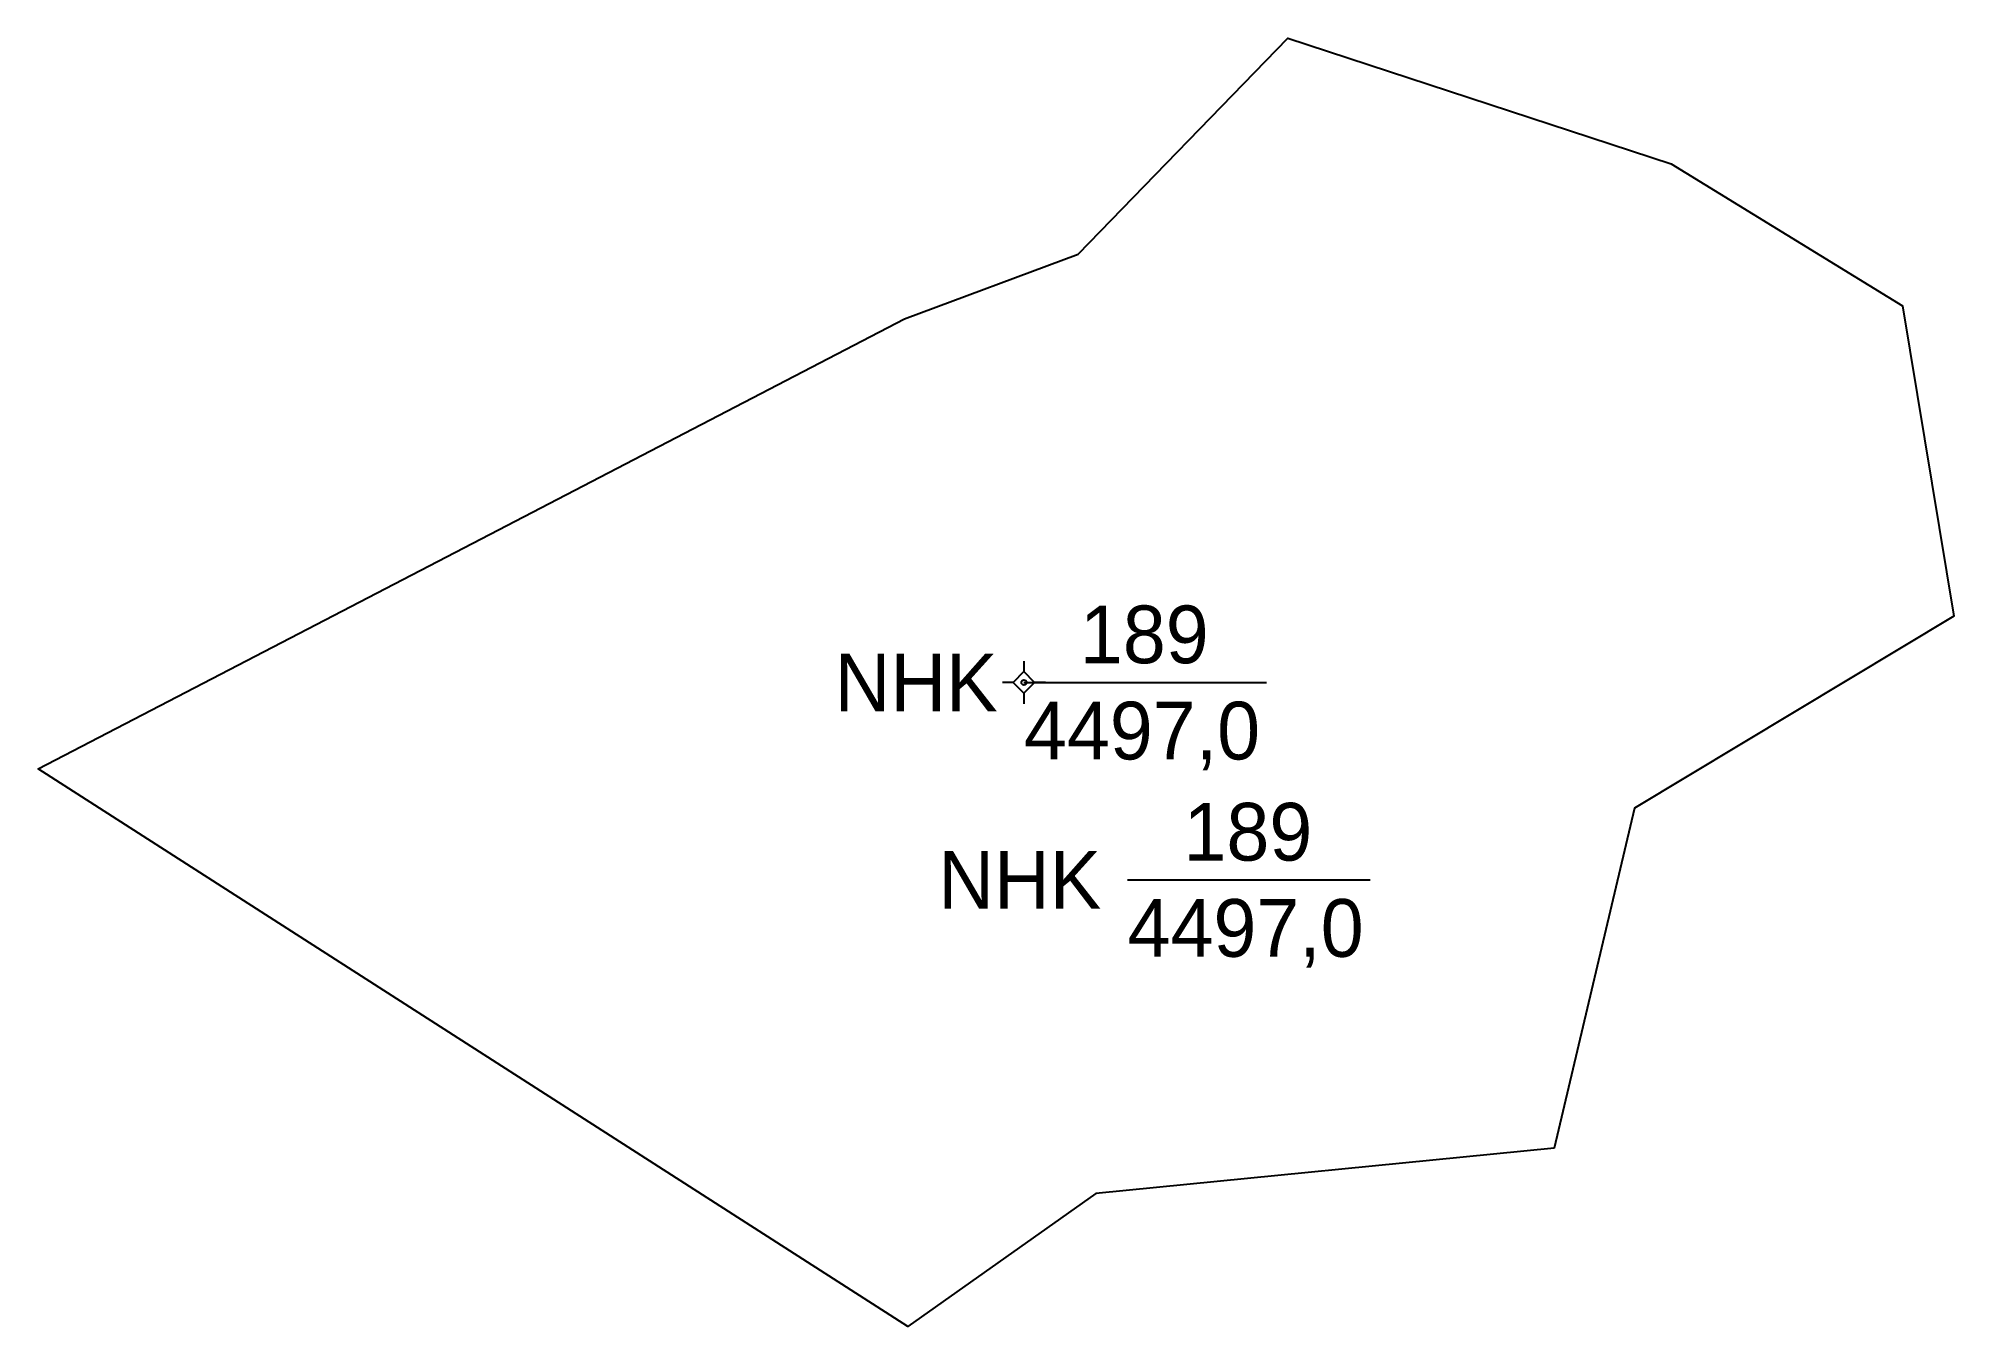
# Model space of a CAD drawing. Extents: x 546475 to 549288, y 1824344 to 1826332.
# Drawn here: x 549176.4 to 549288, y 1825558.5 to 1825633.6 of the extents above.
import ezdxf

# ---------------------------------------------------------------- set-up
doc = ezdxf.new("R2010")
doc.units = 0
for name, color, linetype in [('Level 11', 7, 'Continuous'), ('Level 13', 7, 'Continuous'), ('Level 30', 7, 'Continuous')]:
    doc.layers.add(name, color=color, linetype=linetype)

msp = doc.modelspace()

# ---------------------------------------------------------------- linework, layer by layer
at = {"layer": 'Level 11'}
for p, q in [((549233.83, 1825597.33), (549233.83, 1825596.71)), ((549233.2, 1825596.08), (549232.58, 1825596.08)), ((549233.83, 1825596.71), (549233.2, 1825596.08)), ((549233.2, 1825596.08), (549233.83, 1825595.46)), ((549234.45, 1825596.08), (549233.83, 1825596.71)), ((549233.83, 1825595.46), (549234.45, 1825596.08)), ((549235.08, 1825596.08), (549234.45, 1825596.08)), ((549233.83, 1825595.46), (549233.83, 1825594.83))]:
    msp.add_line(p, q, dxfattribs=at)
msp.add_circle((549233.83, 1825596.08), 0.15, dxfattribs=at)
at = {"layer": 'Level 13'}
for p, q in [((549233.83, 1825596.08), (549247.98, 1825596.08)), ((549239.87, 1825584.57), (549254.02, 1825584.57))]:
    msp.add_line(p, q, dxfattribs=at)
at = {"layer": 'Level 30'}
msp.add_lwpolyline([(549238.02, 1825566.27), (549227.05, 1825558.51), (549176.35, 1825591.04), (549203.19, 1825604.99), (549226.87, 1825617.28), (549236.98, 1825621.06), (549249.22, 1825633.65), (549271.56, 1825626.32), (549285.06, 1825618.05), (549288.04, 1825599.95), (549269.43, 1825588.74), (549264.74, 1825568.91)], close=True, dxfattribs=at)

# ---------------------------------------------------------------- texts
at = {"layer": 'Level 13'}
for s, p in [('189', (549237.09, 1825597.2)), ('NHK', (549222.79, 1825594.4)), ('4497,0', (549233.83, 1825591.59)), ('189', (549243.13, 1825585.69)), ('NHK', (549228.83, 1825582.89)), ('4497,0', (549239.87, 1825580.08))]:
    msp.add_text(s, height=3.366, dxfattribs=at).set_placement(p)

doc.saveas('drawing.dxf')
